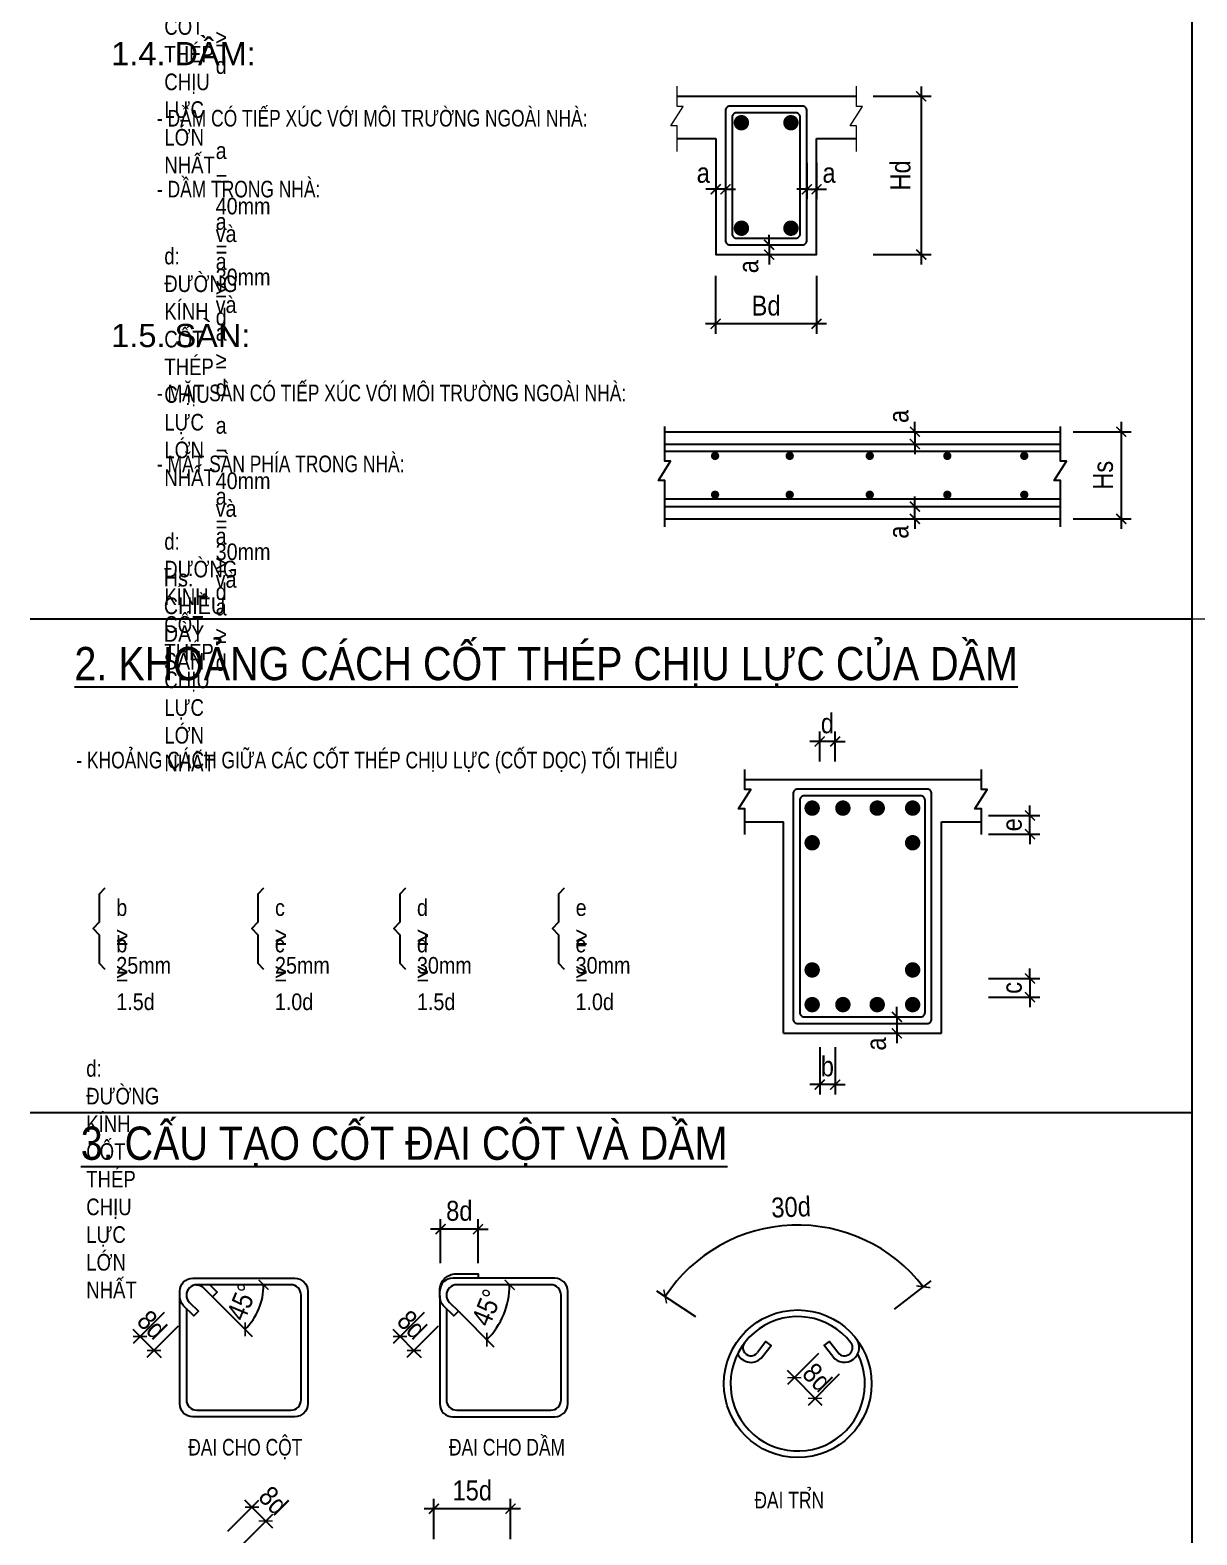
# Model space of a CAD drawing. Header units: millimetres. Extents: x 2163745 to 2518004, y -1043843 to -896215.
# Drawn here: x 2251727 to 2269284, y -956509 to -933864 of the extents above; entities that cross this region are included whole.
import ezdxf
from ezdxf.enums import TextEntityAlignment as Align

# ---------------------------------------------------------------- set-up
doc = ezdxf.new("R2010")
doc.units = ezdxf.units.MM
doc.header["$LTSCALE"] = 250
doc.header["$MEASUREMENT"] = 0
doc.linetypes.add('HIDDEN', pattern=[0.375, 0.25, -0.125])
doc.layers.get('0').update_dxf_attribs({"lineweight": 20})
doc.layers.get('DEFPOINTS').update_dxf_attribs({"color": 185, "lineweight": 20})
doc.layers.add('CDC.02.DIM', color=1, linetype='Continuous', lineweight=18)
for name, color, linetype in [('CDC.03.BORDER', 3, 'Continuous'), ('CDC.05.STEEL', 4, 'Continuous'), ('CDC.06.TEXT', 2, 'Continuous')]:
    doc.layers.add(name, color=color, linetype=linetype)
doc.styles.add('ARIAL', font='arial.ttf', dxfattribs={"width": 0.85})
doc.styles.add('vnsimplex', font='vnsimplex.shx', dxfattribs={"width": 0.65})
doc.dimstyles.new('DIM1-25', dxfattribs={"dimscale": 1.2, "dimtxt": 250, "dimasz": 125, "dimexe": 125, "dimexo": 0.06, "dimgap": 100, "dimtad": 1, "dimdec": 0, "dimzin": 0, "dimdsep": 46, "dimtxsty": 'vnsimplex', "dimblk": 'ARCHTICK', "dimcen": 100, "dimdle": 125, "dimclrd": 256, "dimclre": 1, "dimclrt": 2, "dimadec": 0, "dimazin": 0, "dimtfac": 1, "dimtdec": 0, "dimtix": 1, "dimtmove": 2, "dimatfit": 0, "dimfxl": 1, "dimtolj": 1, "dimtzin": 0, "dimarcsym": 0})

# ---------------------------------------------------------------- blocks, each defined once
blk = doc.blocks.new('_ARCHTICK')
at = {"color": 0, "linetype": 'ByBlock', "ltscale": 4, "const_width": 0.15}
blk.add_lwpolyline([(-0.5, -0.5), (0.5, 0.5)], dxfattribs=at)
blk = doc.blocks.new('*D34')
at = {"layer": 'CDC.02.DIM', "color": 1, "lineweight": -2, "transparency": 16777216}
for p, q in [((2257804, -956573), (2257804, -955965)), ((2258956, -956573), (2258956, -955965))]:
    blk.add_line(p, q, dxfattribs=at)
at = {"layer": 'CDC.02.DIM', "lineweight": -2, "transparency": 16777216}
blk.add_line((2259106, -956115), (2257654, -956115), dxfattribs=at)
at = {"layer": 'DEFPOINTS', "color": 0, "transparency": 16777216}
for p in [(2257804, -956115), (2257804, -956573), (2258956, -956573)]:
    blk.add_point(p, dxfattribs=at)
at = {"layer": 'CDC.02.DIM', "lineweight": -2, "transparency": 16777216, "xscale": 149.9999999999999, "yscale": 149.9999999999999, "zscale": 149.9999999999999, "rotation": 180}
blk.add_blockref('_ARCHTICK', (2257804, -956115), dxfattribs=at)
at = {"layer": 'CDC.02.DIM', "lineweight": -2, "transparency": 16777216, "xscale": 149.9999999999999, "yscale": 149.9999999999999, "zscale": 149.9999999999999}
blk.add_blockref('_ARCHTICK', (2258956, -956115), dxfattribs=at)
at = {"layer": 'CDC.02.DIM', "color": 2, "transparency": 16777216, "insert": (2258380, -955842), "char_height": 300, "attachment_point": 5, "style": 'ARIAL'}
blk.add_mtext('\\A1;15d', dxfattribs=at)
blk = doc.blocks.new('*D35')
at = {"layer": 'CDC.02.DIM', "color": 1, "lineweight": -2, "transparency": 16777216}
for p, q in [((2257903, -952420), (2257903, -951758)), ((2258467, -952420), (2258467, -951758))]:
    blk.add_line(p, q, dxfattribs=at)
at = {"layer": 'CDC.02.DIM', "lineweight": -2, "transparency": 16777216}
for p, q in [((2257903, -951908), (2257753, -951908)), ((2258467, -951908), (2257903, -951908)), ((2258467, -951908), (2258617, -951908))]:
    blk.add_line(p, q, dxfattribs=at)
at = {"layer": 'DEFPOINTS', "color": 0, "transparency": 16777216}
for p in [(2257903, -951908), (2257903, -952420), (2258467, -952420)]:
    blk.add_point(p, dxfattribs=at)
at = {"layer": 'CDC.02.DIM', "lineweight": -2, "transparency": 16777216, "xscale": 149.9999999999999, "yscale": 149.9999999999999, "zscale": 149.9999999999999}
blk.add_blockref('_ARCHTICK', (2257903, -951908), dxfattribs=at)
at = {"layer": 'CDC.02.DIM', "lineweight": -2, "transparency": 16777216, "xscale": 149.9999999999999, "yscale": 149.9999999999999, "zscale": 149.9999999999999, "rotation": 180}
blk.add_blockref('_ARCHTICK', (2258467, -951908), dxfattribs=at)
at = {"layer": 'CDC.02.DIM', "color": 2, "transparency": 16777216, "insert": (2258185, -951634), "char_height": 300, "attachment_point": 5, "style": 'ARIAL'}
blk.add_mtext('\\A1;8d', dxfattribs=at)
blk = doc.blocks.new('*D36')
at = {"layer": 'CDC.02.DIM', "color": 1, "lineweight": -2, "transparency": 16777216}
for p, q in [((2253744, -953162), (2253276, -953630)), ((2253953, -953370), (2253485, -953839))]:
    blk.add_line(p, q, dxfattribs=at)
at = {"layer": 'CDC.02.DIM', "lineweight": -2, "transparency": 16777216}
for p, q in [((2253382, -953524), (2253276, -953418)), ((2253591, -953733), (2253382, -953524)), ((2253591, -953733), (2253697, -953839))]:
    blk.add_line(p, q, dxfattribs=at)
at = {"layer": 'DEFPOINTS', "color": 0, "transparency": 16777216}
for p in [(2253744, -953162), (2253382, -953524), (2253953, -953370)]:
    blk.add_point(p, dxfattribs=at)
at = {"layer": 'CDC.02.DIM', "lineweight": -2, "transparency": 16777216, "xscale": 149.9999999999999, "yscale": 149.9999999999999, "zscale": 149.9999999999999}
for p, rotation in [((2253382, -953524), 315.0000001506322), ((2253591, -953733), 135.0000001506322)]:
    blk.add_blockref('_ARCHTICK', p, dxfattribs=dict(at, rotation=rotation))
at = {"layer": 'CDC.02.DIM', "color": 2, "transparency": 16777216, "insert": (2253559, -953347), "char_height": 300, "attachment_point": 5, "rotation": 315, "style": 'ARIAL'}
blk.add_mtext('\\A1;8d', dxfattribs=at)
blk = doc.blocks.new('*D37')
at = {"layer": 'CDC.02.DIM', "color": 1, "lineweight": -2, "transparency": 16777216}
for p, q in [((2254702, -956454), (2255170, -955986)), ((2254911, -956663), (2255379, -956195))]:
    blk.add_line(p, q, dxfattribs=at)
at = {"layer": 'CDC.02.DIM', "lineweight": -2, "transparency": 16777216}
blk.add_line((2255379, -956407), (2254958, -955986), dxfattribs=at)
at = {"layer": 'DEFPOINTS', "color": 0, "transparency": 16777216}
for p in [(2255064, -956092), (2254702, -956454), (2254911, -956663)]:
    blk.add_point(p, dxfattribs=at)
at = {"layer": 'CDC.02.DIM', "lineweight": -2, "transparency": 16777216, "xscale": 149.9999999999999, "yscale": 149.9999999999999, "zscale": 149.9999999999999}
for p, rotation in [((2255064, -956092), 135.0000001506325), ((2255273, -956301), 315.0000001506325)]:
    blk.add_blockref('_ARCHTICK', p, dxfattribs=dict(at, rotation=rotation))
at = {"layer": 'CDC.02.DIM', "color": 2, "transparency": 16777216, "insert": (2255388, -955993), "char_height": 300, "attachment_point": 5, "rotation": 315, "style": 'ARIAL'}
blk.add_mtext('\\A1;8d', dxfattribs=at)
blk = doc.blocks.new('*D38')
at = {"layer": 'CDC.02.DIM', "color": 1, "lineweight": -2, "transparency": 16777216}
for p, q in [((2263589, -953780), (2263121, -954248)), ((2263902, -954092), (2263433, -954561))]:
    blk.add_line(p, q, dxfattribs=at)
at = {"layer": 'CDC.02.DIM', "lineweight": -2, "transparency": 16777216}
blk.add_line((2263645, -954561), (2263121, -954036), dxfattribs=at)
at = {"layer": 'DEFPOINTS', "color": 0, "transparency": 16777216}
for p in [(2263589, -953780), (2263227, -954142), (2263902, -954092)]:
    blk.add_point(p, dxfattribs=at)
at = {"layer": 'CDC.02.DIM', "lineweight": -2, "transparency": 16777216, "xscale": 149.9999999999999, "yscale": 149.9999999999999, "zscale": 149.9999999999999}
for p, rotation in [((2263227, -954142), 135.0000001506325), ((2263539, -954454), 315.0000001506325)]:
    blk.add_blockref('_ARCHTICK', p, dxfattribs=dict(at, rotation=rotation))
at = {"layer": 'CDC.02.DIM', "color": 2, "transparency": 16777216, "insert": (2263570, -954139), "char_height": 300, "attachment_point": 5, "rotation": 315, "style": 'ARIAL'}
blk.add_mtext('\\A1;8d', dxfattribs=at)
blk = doc.blocks.new('*D39')
at = {"layer": 'CDC.02.DIM', "color": 1, "lineweight": -2, "transparency": 16777216}
blk.add_line((2254472, -952925), (2255068, -953522), dxfattribs=at)
at = {"layer": 'CDC.02.DIM', "lineweight": -2, "transparency": 16777216}
blk.add_arc((2254292, -952745), 948, 315, 0, dxfattribs=at)
at = {"layer": 'DEFPOINTS', "color": 0, "transparency": 16777216}
for p in [(2254234, -952745), (2254337, -952791), (2255650, -952745), (2254472, -952925), (2255113, -953219)]:
    blk.add_point(p, dxfattribs=at)
at = {"layer": 'CDC.02.DIM', "lineweight": -2, "transparency": 16777216, "xscale": 149.9999999999999, "yscale": 149.9999999999999, "zscale": 149.9999999999999}
for p, rotation in [((2255240, -952745), 90.00000000000664), ((2254962, -953416), 225.0000000009746)]:
    blk.add_blockref('_ARCHTICK', p, dxfattribs=dict(at, rotation=rotation))
at = {"layer": 'CDC.02.DIM', "color": 2, "transparency": 16777216, "insert": (2254916, -953004), "char_height": 300, "attachment_point": 5, "rotation": 67.5, "style": 'ARIAL'}
blk.add_mtext('\\A1;45°', dxfattribs=at)
blk = doc.blocks.new('*D41')
at = {"layer": 'CDC.02.DIM', "color": 1, "lineweight": -2, "transparency": 16777216}
blk.add_line((2258171, -953144), (2258706, -953678), dxfattribs=at)
at = {"layer": 'CDC.02.DIM', "lineweight": -2, "transparency": 16777216}
blk.add_arc((2257773, -952745), 1169, 315, 0, dxfattribs=at)
at = {"layer": 'DEFPOINTS', "color": 0, "transparency": 16777216}
for p in [(2258146, -952745), (2259562, -952745), (2258037, -953009), (2258171, -953144), (2258785, -953330)]:
    blk.add_point(p, dxfattribs=at)
at = {"layer": 'CDC.02.DIM', "lineweight": -2, "transparency": 16777216, "xscale": 149.9999999999999, "yscale": 149.9999999999999, "zscale": 149.9999999999999}
for p, rotation in [((2258942, -952745), 90.00000000000256), ((2258600, -953572), 224.99999999951)]:
    blk.add_blockref('_ARCHTICK', p, dxfattribs=dict(at, rotation=rotation))
at = {"layer": 'CDC.02.DIM', "color": 2, "transparency": 16777216, "insert": (2258601, -953089), "char_height": 300, "attachment_point": 5, "rotation": 67.5, "style": 'ARIAL'}
blk.add_mtext('\\A1;45°', dxfattribs=at)
blk = doc.blocks.new('*D42')
at = {"layer": 'CDC.02.DIM', "color": 1, "lineweight": -2, "transparency": 16777216}
for p, q in [((2261743, -953225), (2261158, -952839)), ((2264731, -953112), (2265286, -952684))]:
    blk.add_line(p, q, dxfattribs=at)
at = {"layer": 'CDC.02.DIM', "lineweight": -2, "transparency": 16777216}
blk.add_arc((2263277, -954235), 2388, 37.6842, 146.6315, dxfattribs=at)
at = {"layer": 'DEFPOINTS', "color": 0, "transparency": 16777216}
for p in [(2263936, -951940), (2264731, -953112), (2261743, -953225), (2262222, -953540), (2264278, -953462)]:
    blk.add_point(p, dxfattribs=at)
at = {"layer": 'CDC.02.DIM', "lineweight": -2, "transparency": 16777216, "xscale": 149.9999999999999, "yscale": 149.9999999999999, "zscale": 149.9999999999999}
for p, rotation in [((2265167, -952775), 307.684208399562), ((2261283, -952922), 236.6315350007957)]:
    blk.add_blockref('_ARCHTICK', p, dxfattribs=dict(at, rotation=rotation))
at = {"layer": 'CDC.02.DIM', "color": 2, "transparency": 16777216, "insert": (2263177, -951576), "char_height": 300, "attachment_point": 5, "rotation": 2.1579, "style": 'ARIAL'}
blk.add_mtext('\\A1;30d', dxfattribs=at)
blk = doc.blocks.new('*D43')
at = {"layer": 'CDC.02.DIM', "color": 1, "lineweight": -2, "transparency": 16777216}
for p, q in [((2257656, -953162), (2257188, -953630)), ((2257865, -953370), (2257397, -953839))]:
    blk.add_line(p, q, dxfattribs=at)
at = {"layer": 'CDC.02.DIM', "lineweight": -2, "transparency": 16777216}
for p, q in [((2257294, -953524), (2257188, -953418)), ((2257503, -953733), (2257294, -953524)), ((2257503, -953733), (2257609, -953839))]:
    blk.add_line(p, q, dxfattribs=at)
at = {"layer": 'DEFPOINTS', "color": 0, "transparency": 16777216}
for p in [(2257656, -953162), (2257294, -953524), (2257865, -953370)]:
    blk.add_point(p, dxfattribs=at)
at = {"layer": 'CDC.02.DIM', "lineweight": -2, "transparency": 16777216, "xscale": 149.9999999999999, "yscale": 149.9999999999999, "zscale": 149.9999999999999}
for p, rotation in [((2257294, -953524), 315.0000001506322), ((2257503, -953733), 135.0000001506322)]:
    blk.add_blockref('_ARCHTICK', p, dxfattribs=dict(at, rotation=rotation))
at = {"layer": 'CDC.02.DIM', "color": 2, "transparency": 16777216, "insert": (2257471, -953347), "char_height": 300, "attachment_point": 5, "rotation": 315, "style": 'ARIAL'}
blk.add_mtext('\\A1;8d', dxfattribs=at)
blk = doc.blocks.new('*D44')
at = {"layer": 'CDC.02.DIM', "color": 1, "lineweight": -2, "transparency": 16777216}
for p, q in [((2263608, -949171), (2263608, -949883)), ((2263841, -949171), (2263841, -949883))]:
    blk.add_line(p, q, dxfattribs=at)
at = {"layer": 'CDC.02.DIM', "lineweight": -2, "transparency": 16777216}
for p, q in [((2263608, -949733), (2263458, -949733)), ((2263841, -949733), (2263608, -949733)), ((2263841, -949733), (2263991, -949733))]:
    blk.add_line(p, q, dxfattribs=at)
at = {"layer": 'DEFPOINTS', "color": 0, "transparency": 16777216}
for p in [(2263608, -949171), (2263841, -949171), (2263608, -949733)]:
    blk.add_point(p, dxfattribs=at)
at = {"layer": 'CDC.02.DIM', "lineweight": -2, "transparency": 16777216, "xscale": 149.9999999999999, "yscale": 149.9999999999999, "zscale": 149.9999999999999}
blk.add_blockref('_ARCHTICK', (2263608, -949733), dxfattribs=at)
at = {"layer": 'CDC.02.DIM', "lineweight": -2, "transparency": 16777216, "xscale": 149.9999999999999, "yscale": 149.9999999999999, "zscale": 149.9999999999999, "rotation": 180}
blk.add_blockref('_ARCHTICK', (2263841, -949733), dxfattribs=at)
at = {"layer": 'CDC.02.DIM', "color": 2, "transparency": 16777216, "insert": (2263724, -949460), "char_height": 300, "attachment_point": 5, "style": 'ARIAL'}
blk.add_mtext('\\A1;b', dxfattribs=at)
blk = doc.blocks.new('*D45')
at = {"layer": 'CDC.02.DIM', "lineweight": -2, "transparency": 16777216}
for p, q in [((2264769, -948714), (2264769, -948564)), ((2264769, -948714), (2264769, -948961)), ((2264769, -948961), (2264769, -949111))]:
    blk.add_line(p, q, dxfattribs=at)
at = {"layer": 'CDC.02.DIM', "color": 1, "lineweight": -2, "transparency": 16777216}
for p, q in [((2264387, -948714), (2264919, -948714)), ((2264387, -948961), (2264919, -948961))]:
    blk.add_line(p, q, dxfattribs=at)
at = {"layer": 'DEFPOINTS', "color": 0, "transparency": 16777216}
for p in [(2264387, -948714), (2264387, -948961), (2264769, -948961)]:
    blk.add_point(p, dxfattribs=at)
at = {"layer": 'CDC.02.DIM', "lineweight": -2, "transparency": 16777216, "xscale": 149.9999999999999, "yscale": 149.9999999999999, "zscale": 149.9999999999999}
for p, rotation in [((2264769, -948714), 270), ((2264769, -948961), 90)]:
    blk.add_blockref('_ARCHTICK', p, dxfattribs=dict(at, rotation=rotation))
at = {"layer": 'CDC.02.DIM', "color": 2, "transparency": 16777216, "insert": (2264457, -949122), "char_height": 300, "attachment_point": 5, "rotation": 90, "style": 'ARIAL'}
blk.add_mtext('\\A1;a', dxfattribs=at)
blk = doc.blocks.new('*D46')
at = {"layer": 'CDC.02.DIM', "lineweight": -2, "transparency": 16777216}
for p, q in [((2266772, -948137), (2266772, -947987)), ((2266772, -948137), (2266772, -948418)), ((2266772, -948418), (2266772, -948568))]:
    blk.add_line(p, q, dxfattribs=at)
at = {"layer": 'CDC.02.DIM', "color": 1, "lineweight": -2, "transparency": 16777216}
for p, q in [((2266147, -948137), (2266922, -948137)), ((2266147, -948418), (2266922, -948418))]:
    blk.add_line(p, q, dxfattribs=at)
at = {"layer": 'DEFPOINTS', "color": 0, "transparency": 16777216}
for p in [(2266147, -948137), (2266147, -948418), (2266772, -948418)]:
    blk.add_point(p, dxfattribs=at)
at = {"layer": 'CDC.02.DIM', "lineweight": -2, "transparency": 16777216, "xscale": 149.9999999999999, "yscale": 149.9999999999999, "zscale": 149.9999999999999}
for p, rotation in [((2266772, -948137), 270), ((2266772, -948418), 90)]:
    blk.add_blockref('_ARCHTICK', p, dxfattribs=dict(at, rotation=rotation))
at = {"layer": 'CDC.02.DIM', "color": 2, "transparency": 16777216, "insert": (2266500, -948278), "char_height": 300, "attachment_point": 5, "rotation": 90, "style": 'ARIAL'}
blk.add_mtext('\\A1;c', dxfattribs=at)
blk = doc.blocks.new('*D47')
at = {"layer": 'CDC.02.DIM', "lineweight": -2, "transparency": 16777216}
for p, q in [((2266772, -945683), (2266772, -945533)), ((2266772, -945964), (2266772, -945683)), ((2266772, -945964), (2266772, -946114))]:
    blk.add_line(p, q, dxfattribs=at)
at = {"layer": 'CDC.02.DIM', "color": 1, "lineweight": -2, "transparency": 16777216}
for p, q in [((2266147, -945683), (2266922, -945683)), ((2266147, -945964), (2266922, -945964))]:
    blk.add_line(p, q, dxfattribs=at)
at = {"layer": 'DEFPOINTS', "color": 0, "transparency": 16777216}
for p in [(2266147, -945683), (2266772, -945683), (2266147, -945964)]:
    blk.add_point(p, dxfattribs=at)
at = {"layer": 'CDC.02.DIM', "lineweight": -2, "transparency": 16777216, "xscale": 149.9999999999999, "yscale": 149.9999999999999, "zscale": 149.9999999999999}
for p, rotation in [((2266772, -945683), 270), ((2266772, -945964), 90)]:
    blk.add_blockref('_ARCHTICK', p, dxfattribs=dict(at, rotation=rotation))
at = {"layer": 'CDC.02.DIM', "color": 2, "transparency": 16777216, "insert": (2266500, -945823), "char_height": 300, "attachment_point": 5, "rotation": 90, "style": 'ARIAL'}
blk.add_mtext('\\A1;e', dxfattribs=at)
blk = doc.blocks.new('*D48')
at = {"layer": 'CDC.02.DIM', "color": 1, "lineweight": -2, "transparency": 16777216}
for p, q in [((2263608, -944873), (2263608, -944420)), ((2263841, -944873), (2263841, -944420))]:
    blk.add_line(p, q, dxfattribs=at)
at = {"layer": 'CDC.02.DIM', "lineweight": -2, "transparency": 16777216}
for p, q in [((2263608, -944570), (2263458, -944570)), ((2263841, -944570), (2263608, -944570)), ((2263841, -944570), (2263991, -944570))]:
    blk.add_line(p, q, dxfattribs=at)
at = {"layer": 'DEFPOINTS', "color": 0, "transparency": 16777216}
for p in [(2263608, -944570), (2263608, -944873), (2263841, -944873)]:
    blk.add_point(p, dxfattribs=at)
at = {"layer": 'CDC.02.DIM', "lineweight": -2, "transparency": 16777216, "xscale": 149.9999999999999, "yscale": 149.9999999999999, "zscale": 149.9999999999999}
blk.add_blockref('_ARCHTICK', (2263608, -944570), dxfattribs=at)
at = {"layer": 'CDC.02.DIM', "lineweight": -2, "transparency": 16777216, "xscale": 149.9999999999999, "yscale": 149.9999999999999, "zscale": 149.9999999999999, "rotation": 180}
blk.add_blockref('_ARCHTICK', (2263841, -944570), dxfattribs=at)
at = {"layer": 'CDC.02.DIM', "color": 2, "transparency": 16777216, "insert": (2263724, -944298), "char_height": 300, "attachment_point": 5, "style": 'ARIAL'}
blk.add_mtext('\\A1;d', dxfattribs=at)
blk = doc.blocks.new('*D360')
at = {"layer": 'CDC.02.DIM', "color": 1, "lineweight": -2, "transparency": 16777216}
for p, q in [((2262043, -935860), (2262043, -936410)), ((2262191, -935860), (2262191, -936410))]:
    blk.add_line(p, q, dxfattribs=at)
at = {"layer": 'CDC.02.DIM', "lineweight": -2, "transparency": 16777216}
for p, q in [((2262043, -936260), (2261893, -936260)), ((2262191, -936260), (2262043, -936260)), ((2262191, -936260), (2262341, -936260))]:
    blk.add_line(p, q, dxfattribs=at)
at = {"layer": 'DEFPOINTS', "color": 0, "transparency": 16777216}
for p in [(2262043, -935860), (2262191, -935860), (2262043, -936260)]:
    blk.add_point(p, dxfattribs=at)
at = {"layer": 'CDC.02.DIM', "lineweight": -2, "transparency": 16777216, "xscale": 149.9999999999999, "yscale": 149.9999999999999, "zscale": 149.9999999999999}
blk.add_blockref('_ARCHTICK', (2262043, -936260), dxfattribs=at)
at = {"layer": 'CDC.02.DIM', "lineweight": -2, "transparency": 16777216, "xscale": 149.9999999999999, "yscale": 149.9999999999999, "zscale": 149.9999999999999, "rotation": 180}
blk.add_blockref('_ARCHTICK', (2262191, -936260), dxfattribs=at)
at = {"layer": 'CDC.02.DIM', "color": 2, "transparency": 16777216, "insert": (2261856, -936014), "char_height": 300, "attachment_point": 5, "style": 'ARIAL'}
blk.add_mtext('\\A1;a', dxfattribs=at)
blk = doc.blocks.new('*D361')
at = {"layer": 'CDC.02.DIM', "color": 1, "lineweight": -2, "transparency": 16777216}
for p, q in [((2262041, -937560), (2262041, -938435)), ((2263560, -937560), (2263560, -938435))]:
    blk.add_line(p, q, dxfattribs=at)
at = {"layer": 'CDC.02.DIM', "lineweight": -2, "transparency": 16777216}
blk.add_line((2263710, -938285), (2261891, -938285), dxfattribs=at)
at = {"layer": 'DEFPOINTS', "color": 0, "transparency": 16777216}
for p in [(2262041, -937560), (2263560, -937560), (2262041, -938285)]:
    blk.add_point(p, dxfattribs=at)
at = {"layer": 'CDC.02.DIM', "lineweight": -2, "transparency": 16777216, "xscale": 149.9999999999999, "yscale": 149.9999999999999, "zscale": 149.9999999999999, "rotation": 180}
blk.add_blockref('_ARCHTICK', (2262041, -938285), dxfattribs=at)
at = {"layer": 'CDC.02.DIM', "lineweight": -2, "transparency": 16777216, "xscale": 149.9999999999999, "yscale": 149.9999999999999, "zscale": 149.9999999999999}
blk.add_blockref('_ARCHTICK', (2263560, -938285), dxfattribs=at)
at = {"layer": 'CDC.02.DIM', "color": 2, "transparency": 16777216, "insert": (2262801, -938012), "char_height": 300, "attachment_point": 5, "style": 'ARIAL'}
blk.add_mtext('\\A1;Bd', dxfattribs=at)
blk = doc.blocks.new('*D362')
at = {"layer": 'CDC.02.DIM', "lineweight": -2, "transparency": 16777216}
for p, q in [((2265040, -941034), (2265040, -940884)), ((2265040, -941219), (2265040, -941034)), ((2265040, -941219), (2265040, -941369))]:
    blk.add_line(p, q, dxfattribs=at)
at = {"layer": 'CDC.02.DIM', "color": 1, "lineweight": -2, "transparency": 16777216}
for p, q in [((2264526, -941034), (2265190, -941034)), ((2264526, -941219), (2265190, -941219))]:
    blk.add_line(p, q, dxfattribs=at)
at = {"layer": 'DEFPOINTS', "color": 0, "transparency": 16777216}
for p in [(2264526, -941034), (2265040, -941034), (2264526, -941219)]:
    blk.add_point(p, dxfattribs=at)
at = {"layer": 'CDC.02.DIM', "lineweight": -2, "transparency": 16777216, "xscale": 149.9999999999999, "yscale": 149.9999999999999, "zscale": 149.9999999999999}
for p, rotation in [((2265040, -941034), 270), ((2265040, -941219), 90)]:
    blk.add_blockref('_ARCHTICK', p, dxfattribs=dict(at, rotation=rotation))
at = {"layer": 'CDC.02.DIM', "color": 2, "transparency": 16777216, "insert": (2264795, -941419), "char_height": 300, "attachment_point": 5, "rotation": 90, "style": 'ARIAL'}
blk.add_mtext('\\A1;a', dxfattribs=at)
blk = doc.blocks.new('*D363')
at = {"layer": 'CDC.02.DIM', "color": 1, "lineweight": -2, "transparency": 16777216}
for p, q in [((2264526, -939909), (2265190, -939909)), ((2264526, -940094), (2265190, -940094))]:
    blk.add_line(p, q, dxfattribs=at)
at = {"layer": 'CDC.02.DIM', "lineweight": -2, "transparency": 16777216}
for p, q in [((2265040, -939909), (2265040, -939759)), ((2265040, -939909), (2265040, -940094)), ((2265040, -940094), (2265040, -940244))]:
    blk.add_line(p, q, dxfattribs=at)
at = {"layer": 'DEFPOINTS', "color": 0, "transparency": 16777216}
for p in [(2264526, -939909), (2264526, -940094), (2265040, -940094)]:
    blk.add_point(p, dxfattribs=at)
at = {"layer": 'CDC.02.DIM', "lineweight": -2, "transparency": 16777216, "xscale": 149.9999999999999, "yscale": 149.9999999999999, "zscale": 149.9999999999999}
for p, rotation in [((2265040, -939909), 270), ((2265040, -940094), 90)]:
    blk.add_blockref('_ARCHTICK', p, dxfattribs=dict(at, rotation=rotation))
at = {"layer": 'CDC.02.DIM', "color": 2, "transparency": 16777216, "insert": (2264795, -939678), "char_height": 300, "attachment_point": 5, "rotation": 90, "style": 'ARIAL'}
blk.add_mtext('\\A1;a', dxfattribs=at)
blk = doc.blocks.new('*D364')
at = {"layer": 'CDC.02.DIM', "color": 1, "lineweight": -2, "transparency": 16777216}
for p, q in [((2267423, -939909), (2268295, -939909)), ((2267423, -941219), (2268295, -941219))]:
    blk.add_line(p, q, dxfattribs=at)
at = {"layer": 'CDC.02.DIM', "lineweight": -2, "transparency": 16777216}
blk.add_line((2268145, -939759), (2268145, -941369), dxfattribs=at)
at = {"layer": 'DEFPOINTS', "color": 0, "transparency": 16777216}
for p in [(2267423, -939909), (2267423, -941219), (2268145, -941219)]:
    blk.add_point(p, dxfattribs=at)
at = {"layer": 'CDC.02.DIM', "lineweight": -2, "transparency": 16777216, "xscale": 149.9999999999999, "yscale": 149.9999999999999, "zscale": 149.9999999999999}
for p, rotation in [((2268145, -939909), 90), ((2268145, -941219), 270)]:
    blk.add_blockref('_ARCHTICK', p, dxfattribs=dict(at, rotation=rotation))
at = {"layer": 'CDC.02.DIM', "color": 2, "transparency": 16777216, "insert": (2267872, -940564), "char_height": 300, "attachment_point": 5, "rotation": 90, "style": 'ARIAL'}
blk.add_mtext('\\A1;Hs', dxfattribs=at)
blk = doc.blocks.new('*D365')
at = {"layer": 'CDC.02.DIM', "lineweight": -2, "transparency": 16777216}
blk.add_line((2265136, -934711), (2265136, -937392), dxfattribs=at)
at = {"layer": 'CDC.02.DIM', "color": 1, "lineweight": -2, "transparency": 16777216}
for p, q in [((2264414, -934861), (2265286, -934861)), ((2264414, -937242), (2265286, -937242))]:
    blk.add_line(p, q, dxfattribs=at)
at = {"layer": 'DEFPOINTS', "color": 0, "transparency": 16777216}
for p in [(2264414, -934861), (2264414, -937242), (2265136, -937242)]:
    blk.add_point(p, dxfattribs=at)
at = {"layer": 'CDC.02.DIM', "lineweight": -2, "transparency": 16777216, "xscale": 149.9999999999999, "yscale": 149.9999999999999, "zscale": 149.9999999999999}
for p, rotation in [((2265136, -934861), 90), ((2265136, -937242), 270)]:
    blk.add_blockref('_ARCHTICK', p, dxfattribs=dict(at, rotation=rotation))
at = {"layer": 'CDC.02.DIM', "color": 2, "transparency": 16777216, "insert": (2264825, -936051), "char_height": 300, "attachment_point": 5, "rotation": 90, "style": 'ARIAL'}
blk.add_mtext('\\A1;Hd', dxfattribs=at)
blk = doc.blocks.new('*D366')
at = {"layer": 'CDC.02.DIM', "lineweight": -2, "transparency": 16777216}
for p, q in [((2262847, -937095), (2262847, -936945)), ((2262847, -937095), (2262847, -937243)), ((2262847, -937243), (2262847, -937393))]:
    blk.add_line(p, q, dxfattribs=at)
at = {"layer": 'CDC.02.DIM', "color": 1, "lineweight": -2, "transparency": 16777216}
for p, q in [((2262543, -937095), (2262997, -937095)), ((2262543, -937243), (2262997, -937243))]:
    blk.add_line(p, q, dxfattribs=at)
at = {"layer": 'DEFPOINTS', "color": 0, "transparency": 16777216}
for p in [(2262543, -937095), (2262543, -937243), (2262847, -937243)]:
    blk.add_point(p, dxfattribs=at)
at = {"layer": 'CDC.02.DIM', "lineweight": -2, "transparency": 16777216, "xscale": 149.9999999999999, "yscale": 149.9999999999999, "zscale": 149.9999999999999}
for p, rotation in [((2262847, -937095), 270), ((2262847, -937243), 90)]:
    blk.add_blockref('_ARCHTICK', p, dxfattribs=dict(at, rotation=rotation))
at = {"layer": 'CDC.02.DIM', "color": 2, "transparency": 16777216, "insert": (2262536, -937424), "char_height": 300, "attachment_point": 5, "rotation": 90, "style": 'ARIAL'}
blk.add_mtext('\\A1;a', dxfattribs=at)
blk = doc.blocks.new('*D385')
at = {"layer": 'CDC.02.DIM', "color": 1, "lineweight": -2, "transparency": 16777216}
for p, q in [((2263414, -935860), (2263414, -936410)), ((2263562, -935860), (2263562, -936410))]:
    blk.add_line(p, q, dxfattribs=at)
at = {"layer": 'CDC.02.DIM', "lineweight": -2, "transparency": 16777216}
for p, q in [((2263414, -936260), (2263264, -936260)), ((2263414, -936260), (2263562, -936260)), ((2263562, -936260), (2263712, -936260))]:
    blk.add_line(p, q, dxfattribs=at)
at = {"layer": 'DEFPOINTS', "color": 0, "transparency": 16777216}
for p in [(2263414, -935860), (2263562, -935860), (2263562, -936260)]:
    blk.add_point(p, dxfattribs=at)
at = {"layer": 'CDC.02.DIM', "lineweight": -2, "transparency": 16777216, "xscale": 149.9999999999999, "yscale": 149.9999999999999, "zscale": 149.9999999999999}
blk.add_blockref('_ARCHTICK', (2263414, -936260), dxfattribs=at)
at = {"layer": 'CDC.02.DIM', "lineweight": -2, "transparency": 16777216, "xscale": 149.9999999999999, "yscale": 149.9999999999999, "zscale": 149.9999999999999, "rotation": 180}
blk.add_blockref('_ARCHTICK', (2263562, -936260), dxfattribs=at)
at = {"layer": 'CDC.02.DIM', "color": 2, "transparency": 16777216, "insert": (2263749, -936014), "char_height": 300, "attachment_point": 5, "style": 'ARIAL'}
blk.add_mtext('\\A1;a', dxfattribs=at)

msp = doc.modelspace()

# ---------------------------------------------------------------- linework, layer by layer
at = {"layer": 'CDC.02.DIM'}
for points in [[(2261465.5, -935689.9), (2261465.5, -935304), (2261369.1, -935304), (2261552.6, -935012.5), (2261465.5, -935012.5), (2261465.5, -934709.7)], [(2264163.1, -935689.9), (2264163.1, -935304), (2264066.7, -935304), (2264250.2, -935012.5), (2264163.1, -935012.5), (2264163.1, -934709.7)]]:
    msp.add_lwpolyline(points, dxfattribs=at)
at = {"layer": 'CDC.03.BORDER'}
for p, q in [((2269212.2, -970589), (2269212.2, -917095.2)), ((2261465.5, -935497.3), (2262043, -935497.3)), ((2263562.1, -935497.3), (2264163.1, -935497.3)), ((2261277.7, -939909), (2267232.3, -939909)), ((2261277.7, -941219.1), (2267232.3, -941219.1)), ((2251726.6, -942723.9), (2269212.2, -942723.9)), ((2262483.7, -945140.1), (2266041.1, -945140.1)), ((2262483.7, -945776.3), (2263061.2, -945776.3)), ((2263061.2, -948960.9), (2263061.2, -945776.3)), ((2265440.1, -948960.9), (2265440.1, -945776.3)), ((2265440.1, -945776.3), (2266041.1, -945776.3)), ((2263061.2, -948960.9), (2265440.1, -948960.9)), ((2251726.6, -950152.6), (2269212.2, -950152.6))]:
    msp.add_line(p, q, dxfattribs=at)
for points in [[(2264163.1, -934861.1), (2261465.5, -934861.1)], [(2262043, -935497.3), (2262043, -937242.8), (2263562.1, -937242.8), (2263562.1, -935497.3)], [(2261277.7, -941341.2), (2261277.7, -940643.1), (2261181.3, -940643.1), (2261364.8, -940351.7), (2261277.7, -940351.7), (2261277.7, -939831.8)], [(2267232.3, -941341.2), (2267232.3, -940643.1), (2267135.9, -940643.1), (2267319.4, -940351.7), (2267232.3, -940351.7), (2267232.3, -939831.8)], [(2262483.7, -945968.8), (2262483.7, -945582.9), (2262387.3, -945582.9), (2262570.8, -945291.5), (2262483.7, -945291.5), (2262483.7, -944988.6)], [(2266041.1, -945968.8), (2266041.1, -945582.9), (2265944.7, -945582.9), (2266128.2, -945291.5), (2266041.1, -945291.5), (2266041.1, -944988.6)]]:
    msp.add_lwpolyline(points, dxfattribs=at)
at = {"layer": 'CDC.05.STEEL'}
for p, q in [((2261277.7, -940094.4), (2267232.3, -940094.4)), ((2267232.3, -940206.8), (2261277.7, -940206.8)), ((2267232.3, -940921.3), (2261277.7, -940921.3)), ((2261277.7, -941033.8), (2267232.3, -941033.8))]:
    msp.add_line(p, q, dxfattribs=at)
for points in [[(2262191.2, -935074.7), (2262191.2, -937029.3, 0.4142136), (2262256.6, -937094.7), (2263348.5, -937094.7, 0.4142136), (2263413.9, -937029.3), (2263413.9, -935074.7, 0.4142136), (2263348.5, -935009.3), (2262256.6, -935009.3, 0.4142136)], [(2263314.7, -935173.3, 0.4142136), (2263249.9, -935108.5), (2262355.2, -935108.5, 0.4142136), (2262290.4, -935173.3), (2262290.4, -936930.7, 0.4142136), (2262355.2, -936995.5), (2263249.9, -936995.5, 0.4142136), (2263314.7, -936930.7)], [(2263209.4, -945353.6), (2263209.4, -948747.3, 0.4142136), (2263274.8, -948812.8), (2265226.5, -948812.8, 0.4142136), (2265291.9, -948747.3), (2265291.9, -945353.6, 0.4142136), (2265226.5, -945288.2), (2263274.8, -945288.2, 0.4142136)], [(2265192.7, -945452.2, 0.4142136), (2265127.9, -945387.4), (2263373.4, -945387.4, 0.4142136), (2263308.6, -945452.2), (2263308.6, -948648.8, 0.4142136), (2263373.4, -948713.5), (2265127.9, -948713.5, 0.4142136), (2265192.7, -948648.8)]]:
    msp.add_lwpolyline(points, format="xyb", close=True, dxfattribs=at)
for points, const_width in [([(2262372, -935258.3, -1), (2262488, -935258.3, -1)], 116), ([(2263233.1, -935258.3, 1), (2263117, -935258.3, 1)], 116), ([(2262372, -936845.7, 1), (2262488, -936845.7, 1)], 116), ([(2263233.1, -936845.7, -1), (2263117, -936845.7, -1)], 116), ([(2262002.5, -940271.8, 1), (2262064.9, -940271.8, 1)], 62.5), ([(2263125.6, -940271.8, 1), (2263188.1, -940271.8, 1)], 62.5), ([(2264330.3, -940271.8, 1), (2264392.8, -940271.8, 1)], 62.5), ([(2265497.2, -940271.8, 1), (2265559.7, -940271.8, 1)], 62.5), ([(2266654.9, -940271.8, 1), (2266717.3, -940271.8, 1)], 62.5), ([(2262002.5, -940856.4, -1), (2262064.9, -940856.4, -1)], 62.5), ([(2263125.6, -940856.4, -1), (2263188.1, -940856.4, -1)], 62.5), ([(2264330.3, -940856.4, -1), (2264392.8, -940856.4, -1)], 62.5), ([(2265497.2, -940856.4, -1), (2265559.7, -940856.4, -1)], 62.5), ([(2266654.9, -940856.4, -1), (2266717.3, -940856.4, -1)], 62.5), ([(2263552.7, -945571.8, 1), (2263436.7, -945571.8, 1)], 116), ([(2264014.8, -945571.8, 1), (2263898.8, -945571.8, 1)], 116), ([(2264531.4, -945571.8, 1), (2264415.3, -945571.8, 1)], 116), ([(2264948.6, -945571.8, -1), (2265064.6, -945571.8, -1)], 116), ([(2263552.7, -946093.7, 1), (2263436.7, -946093.7, 1)], 116), ([(2264948.6, -946093.7, -1), (2265064.6, -946093.7, -1)], 116), ([(2263552.7, -948007.3, -1), (2263436.7, -948007.3, -1)], 116), ([(2264948.6, -948007.3, 1), (2265064.6, -948007.3, 1)], 116), ([(2263552.7, -948529.1, -1), (2263436.7, -948529.1, -1)], 116), ([(2264014.8, -948529.1, -1), (2263898.8, -948529.1, -1)], 116), ([(2264531.4, -948529.1, -1), (2264415.3, -948529.1, -1)], 116), ([(2264948.6, -948529.1, 1), (2265064.6, -948529.1, 1)], 116)]:
    msp.add_lwpolyline(points, format="xyb", close=True, dxfattribs=dict(at, const_width=const_width))
for points in [[(2254079.4, -953104.5), (2254079.4, -954477.6, 0.4142136), (2254234, -954632.3), (2255649.6, -954632.3, 0.4142136), (2255804.3, -954477.6), (2255804.3, -952900, 0.4142136), (2255649.6, -952745.3), (2254234, -952745.3, 0.4142136), (2254079.4, -952900, 0.1989124), (2254124.7, -953009.4), (2254259.2, -953143.9), (2254189, -953214.1), (2254036.8, -953061.8, -0.1989124), (2253980.1, -952925.1), (2253980.1, -952839.5, -0.4142136), (2254173.5, -952646.1), (2255710.2, -952646.1, -0.4142136), (2255903.6, -952839.5), (2255903.6, -954538.2, -0.4142136), (2255710.2, -954731.6), (2254173.5, -954731.6, -0.4142136), (2253980.1, -954538.2), (2253980.1, -952913.2)], [(2257991.4, -953104.5), (2257991.4, -954477.6, 0.4142136), (2258146, -954632.3), (2259561.6, -954632.3, 0.4142136), (2259716.3, -954477.6), (2259716.3, -952900, 0.4142136), (2259561.6, -952745.3), (2258146, -952745.3, 0.4142136), (2257991.4, -952900, 0.1989124), (2258036.7, -953009.4), (2258171.2, -953143.9), (2258101, -953214.1), (2257948.7, -953061.8, -0.1989124), (2257892.1, -952925.1), (2257892.1, -952821.7, -0.4142136), (2258133.8, -952580), (2258467, -952580), (2258467, -952646.1)], [(2257892.1, -952913.2), (2257892.1, -954538.2, 0.4142136), (2258085.5, -954731.6), (2259622.2, -954731.6, 0.4142136), (2259815.6, -954538.2), (2259815.6, -952839.5, 0.4142136), (2259622.2, -952646.1), (2258085.5, -952646.1, 0.4142136), (2257892.1, -952839.5)], [(2254227.6, -952745.3, -0.1989124), (2254337, -952790.7), (2254471.5, -952925.2), (2254541.7, -952855), (2254432, -952745.3)], [(2264077.8, -953616.9, 20.5241501), (2264182.3, -953783.4)], [(2262477.2, -953616.9, 1), (2262669.8, -953765.7)]]:
    msp.add_lwpolyline(points, format="xyb", dxfattribs=at)
for points in [[(2262748.4, -953826.3), (2262878.2, -953658.2), (2262799.7, -953597.6), (2262669.8, -953765.7)], [(2263806.6, -953826.3), (2263676.8, -953658.2), (2263755.3, -953597.6), (2263885.1, -953765.7)]]:
    msp.add_lwpolyline(points, dxfattribs=at)
msp.add_circle((2263277.5, -954235), 1110.5, dxfattribs=at)
for centre, radius, start, end in [((2263981.4, -953691.3), 220.9, 217.68421, 37.68421), ((2262573.5, -953691.3), 220.9, 204.64945, 322.31579), ((2263981.4, -953691.3), 121.7, 217.68421, 37.68421)]:
    msp.add_arc(centre, radius, start, end, dxfattribs=at)
at = {"layer": 'CDC.06.TEXT'}
for points in [[(2252856.3, -948000.5), (2252769.6, -947908.2), (2252769.6, -947486.5), (2252675, -947386), (2252769.6, -947285.4), (2252769.6, -946863.7), (2252856.3, -946771.4)], [(2255244.6, -948000.5), (2255157.9, -947908.2), (2255157.9, -947486.5), (2255063.3, -947386), (2255157.9, -947285.4), (2255157.9, -946863.7), (2255244.6, -946771.4)], [(2257380.3, -948000.5), (2257293.6, -947908.2), (2257293.6, -947486.5), (2257199, -947386), (2257293.6, -947285.4), (2257293.6, -946863.7), (2257380.3, -946771.4)], [(2259768.6, -948000.5), (2259681.9, -947908.2), (2259681.9, -947486.5), (2259587.3, -947386), (2259681.9, -947285.4), (2259681.9, -946863.7), (2259768.6, -946771.4)]]:
    msp.add_lwpolyline(points, dxfattribs=at)
at = {"layer": 'DEFPOINTS', "linetype": 'HIDDEN', "ltscale": 0.1}
msp.add_line((2269212.2, -942723.9), (2286697.9, -942723.9), dxfattribs=at)

# ---------------------------------------------------------------- texts
at = {"layer": 'CDC.06.TEXT', "color": 4, "style": 'ARIAL'}
for s, p in [('1.4. DẦM:', (2252948.6, -934393.5)), ('1.5. SÀN:', (2252948.6, -938635.6))]:
    msp.add_text(s, height=350, dxfattribs=at).set_placement(p)
at = {"layer": 'CDC.06.TEXT', "color": 20, "style": 'ARIAL', "width": 0.75}
for s, p in [('- DẦM CÓ TIẾP XÚC VỚI MÔI TRƯỜNG NGOÀI NHÀ:', (2253635.2, -935190.2)), ('- DẦM TRONG NHÀ:', (2253635.2, -936257.2)), ('- MẶT SÀN CÓ TIẾP XÚC VỚI MÔI TRƯỜNG NGOÀI NHÀ:', (2253635.2, -939324.9)), ('- MẶT SÀN PHÍA TRONG NHÀ:', (2253635.2, -940391.9))]:
    msp.add_text(s, height=250, dxfattribs=at).set_placement(p, align=Align.MIDDLE_LEFT)
at = {"layer": 'CDC.06.TEXT', "style": 'ARIAL', "width": 0.75}
for s, p in [('- KHOẢNG CÁCH GIỮA CÁC CỐT THÉP CHỊU LỰC (CỐT DỌC) TỐI THIỂU', (2252423, -944848.8)), ('ĐAI CHO CỘT', (2254106, -955189.5)), ('ĐAI CHO DẦM', (2258030, -955189.5)), ('ĐAI TR̉N', (2262625.7, -955985.6))]:
    msp.add_text(s, height=250, dxfattribs=at).set_placement(p, align=Align.MIDDLE_LEFT)
at = {"layer": 'CDC.06.TEXT', "color": 20, "char_height": 250, "width": 0.75, "attachment_point": 1, "style": 'ARIAL'}
for s, insert in [('a = 30mm và a ≥ d ', (2254519.3, -931773.2)), ('a = 40mm và a ≥ d ', (2254519.3, -935553.8)), ('a = 30mm và a ≥ d ', (2254519.3, -936620.8)), ('a = 40mm và a ≥ d ', (2254519.3, -939688.5)), ('a = 30mm và a ≥ d ', (2254519.3, -940755.5))]:
    msp.add_mtext(s, dxfattribs=dict(at, insert=insert))
at = {"layer": 'CDC.06.TEXT', "char_height": 250, "width": 0.75, "attachment_point": 1, "style": 'ARIAL'}
for s, insert in [('{\\W0.8;d: ĐƯỜNG KÍNH CỐT THÉP CHỊU LỰC LỚN NHẤT}', (2253746.2, -932434.8)), ('{\\W0.8;d: ĐƯỜNG KÍNH CỐT THÉP CHỊU LỰC LỚN NHẤT}', (2253746.2, -937139.3)), ('{\\W0.8;d: ĐƯỜNG KÍNH CỐT THÉP CHỊU LỰC LỚN NHẤT}', (2253746.2, -941433.1)), ('Hs: CHIỀU DÀY SÀN', (2253738.7, -941986)), ('b {\\H1.083x;≥} 25mm', (2253023.6, -946944.6)), ('c {\\H1.083x;≥} 25mm', (2255411.9, -946944.6)), ('d {\\H1.083x;≥} 30mm', (2257547.6, -946944.6)), ('e {\\H1.083x;≥} 30mm', (2259935.9, -946944.6)), ('b {\\H1.083x;≥} 1.5d', (2253023.6, -947493.1)), ('c {\\H1.083x;≥} 1.0d', (2255409.6, -947493.1)), ('d {\\H1.083x;≥} 1.5d', (2257547.6, -947493.1)), ('e {\\H1.083x;≥} 1.0d', (2259933.6, -947493.1)), ('{\\W0.8;d: ĐƯỜNG KÍNH CỐT THÉP CHỊU LỰC LỚN NHẤT}', (2252571.4, -949364))]:
    msp.add_mtext(s, dxfattribs=dict(at, insert=insert))
at = {"layer": 'CDC.06.TEXT', "color": 4, "char_height": 500, "attachment_point": 1, "style": 'ARIAL'}
for s, insert, width in [('{\\L2. KHOẢNG CÁCH CỐT THÉP CHỊU LỰC CỦA DẦM}', (2252393.7, -943147.1), 19107.577), ('{\\L3. CẤU TẠO CỐT ĐAI CỘT VÀ DẦM}', (2252489.1, -950364.6), 15671.929)]:
    msp.add_mtext(s, dxfattribs=dict(at, insert=insert, width=width))

# ---------------------------------------------------------------- dimensions: what is measured, and where the dimension line sits
at = {"layer": 'CDC.02.DIM'}
for base, p1, p2, angle, text, picture, middle in [((2265136, -937241.9), (2264414, -934861.1), (2264414, -937241.9), 90, 'Hd', '*D365', (2264824.7, -936051.5)), ((2263562.1, -936260), (2263413.9, -935859.8), (2263562.1, -935859.8), 180, 'a', '*D385', (2263749, -936014.5)), ((2262847.5, -937242.8), (2262543, -937094.7), (2262543, -937242.8), 90, 'a', '*D366', (2262536.1, -937424.4)), ((2265040.1, -940094.4), (2264525.7, -939909), (2264525.7, -940094.4), 90, 'a', '*D363', (2264794.5, -939678.2)), ((2265040.1, -941033.8), (2264525.7, -941219.1), (2264525.7, -941033.8), 270, 'a', '*D362', (2264794.5, -941419.1)), ((2264768.5, -948960.9), (2264386.7, -948713.5), (2264386.7, -948960.9), 90, 'a', '*D45', (2264457.2, -949122.2)), ((2253381.9, -953523.9), (2253953.1, -953370.4), (2253744.2, -953161.5), 315, '8d', '*D36', (2253558.6, -953347.2)), ((2257293.9, -953523.9), (2257865.1, -953370.4), (2257656.2, -953161.5), 315, '8d', '*D43', (2257470.6, -953347.2)), ((2263226.8, -954142), (2263901.6, -954092.1), (2263589.2, -953779.6), 315, '8d', '*D38', (2263569.6, -954139)), ((2255064.4, -956092), (2254910.9, -956663.3), (2254702, -956454.4), 315, '8d', '*D37', (2255388, -955993.3))]:
    dim = msp.add_linear_dim(base=base, p1=p1, p2=p2, angle=angle, text=text, dimstyle='DIM1-25', override={"dimtxsty": 'ARIAL'}, dxfattribs=at)
    dim.commit()
    dim.dimension.update_dxf_attribs({"geometry": picture, "text_midpoint": middle, "dimtype": 160})
dim = msp.add_linear_dim(base=(2262043, -936260), p1=(2262191.2, -935859.8), p2=(2262043, -935859.8), text='a', dimstyle='DIM1-25', override={"dimtxsty": 'ARIAL'}, dxfattribs=at)
dim.commit()
dim.dimension.update_dxf_attribs({"geometry": '*D360', "text_midpoint": (2261856.1, -936014.5), "dimtype": 160})
for base, p1, p2, text, picture, middle in [((2262041.1, -938284.9), (2263560.1, -937560.4), (2262041.1, -937560.4), 'Bd', '*D361', (2262800.6, -938012.5)), ((2263607.8, -944570.1), (2263840.9, -944872.8), (2263607.8, -944872.8), 'd', '*D48', (2263724.4, -944297.6)), ((2263607.8, -949732.8), (2263840.9, -949170.9), (2263607.8, -949170.9), 'b', '*D44', (2263724.4, -949460.3)), ((2257902.9, -951907.5), (2258467, -952420), (2257902.9, -952420), '8d', '*D35', (2258184.9, -951634.3)), ((2257804.3, -956115.2), (2258956.4, -956572.7), (2257804.3, -956572.7), '15d', '*D34', (2258380.4, -955842.1))]:
    dim = msp.add_linear_dim(base=base, p1=p1, p2=p2, text=text, dimstyle='DIM1-25', override={"dimtxsty": 'ARIAL'}, dxfattribs=at)
    dim.commit()
    dim.dimension.update_dxf_attribs({"geometry": picture, "text_midpoint": middle})
for base, p1, p2, angle, text, picture, middle in [((2268144.7, -941219.1), (2267422.7, -939909), (2267422.7, -941219.1), 90, 'Hs', '*D364', (2267872.3, -940564.1)), ((2266772.5, -945682.6), (2266147.2, -945964), (2266147.2, -945682.6), 270, 'e', '*D47', (2266500, -945823.3)), ((2266772.5, -948418.3), (2266147.2, -948137), (2266147.2, -948418.3), 90, 'c', '*D46', (2266500, -948277.7))]:
    dim = msp.add_linear_dim(base=base, p1=p1, p2=p2, angle=angle, text=text, dimstyle='DIM1-25', override={"dimtxsty": 'ARIAL'}, dxfattribs=at)
    dim.commit()
    dim.dimension.update_dxf_attribs({"geometry": picture, "text_midpoint": middle})
dim = msp.add_angular_dim_2l(base=(2263935.6, -951939.9), line1=((2264278, -953462.2), (2264731.1, -953112.2)), line2=((2262221.6, -953539.6), (2261743.5, -953224.8)), text='30d', dimstyle='DIM1-25', override={"dimtxsty": 'ARIAL'}, dxfattribs=at)
dim.commit()
dim.dimension.update_dxf_attribs({"geometry": '*D42', "text_midpoint": (2263177.3, -951576.1)})
for base, line1, line2, picture, middle in [((2255112.7, -953219.4), ((2255649.6, -952745.3), (2254234, -952745.3)), ((2254471.5, -952925.2), (2254337, -952790.7)), '*D39', (2254915.7, -953003.8)), ((2258785.4, -953330.1), ((2259561.6, -952745.3), (2258146, -952745.3)), ((2258171.2, -953143.9), (2258036.7, -953009.4)), '*D41', (2258601.3, -953088.6))]:
    dim = msp.add_angular_dim_2l(base=base, line1=line1, line2=line2, dimstyle='DIM1-25', override={"dimtxsty": 'ARIAL'}, dxfattribs=at)
    dim.commit()
    dim.dimension.update_dxf_attribs({"geometry": picture, "text_midpoint": middle})

doc.saveas('drawing.dxf')
